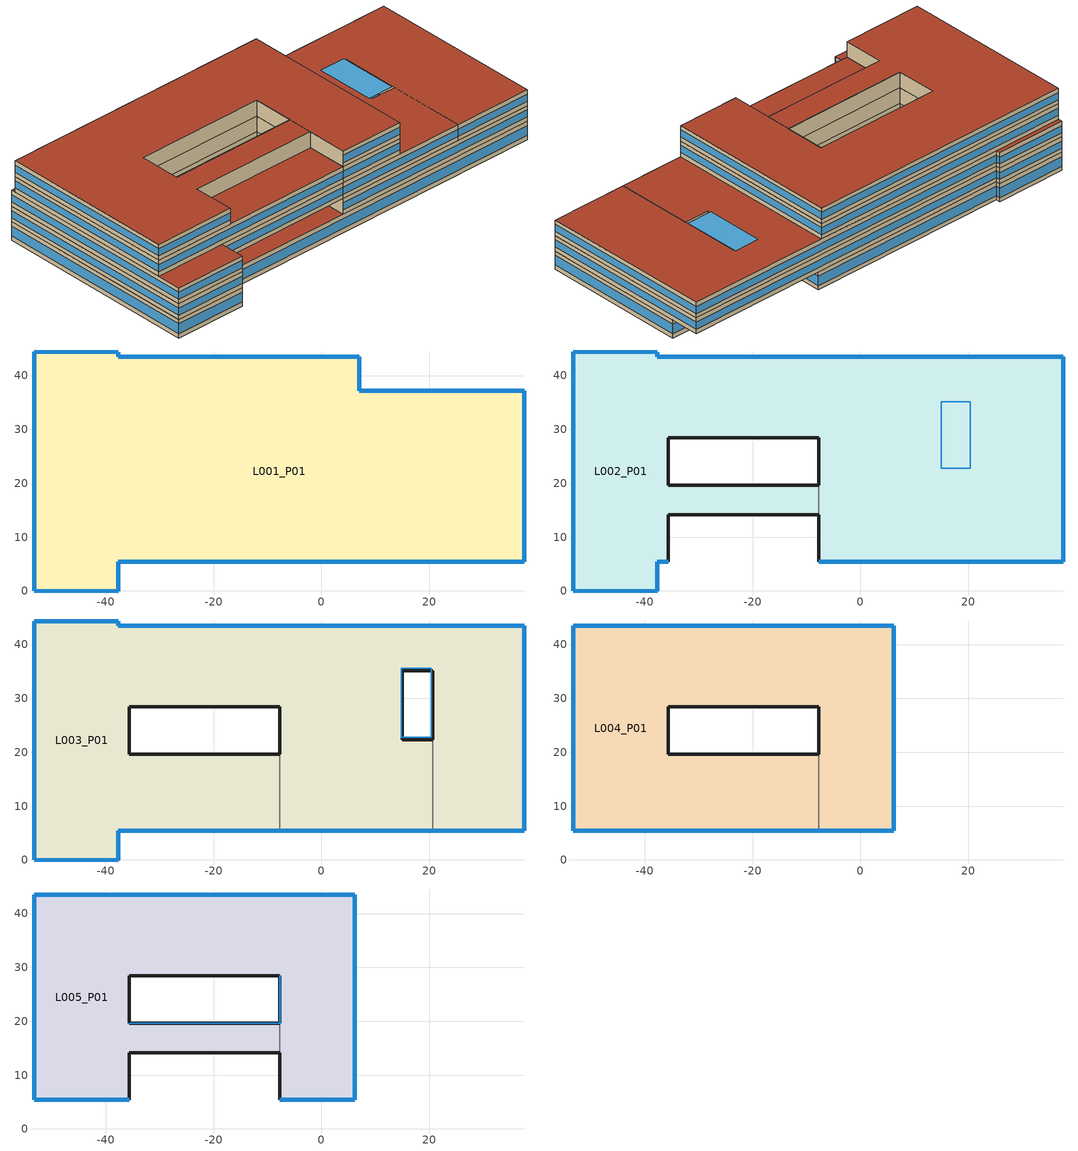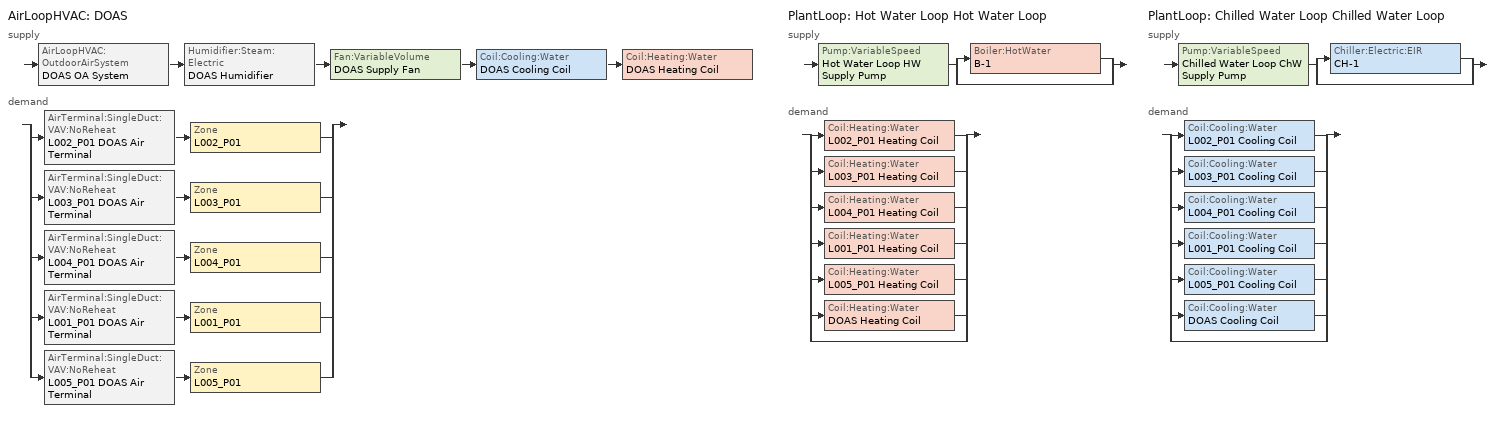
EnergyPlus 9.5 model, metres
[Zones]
L001_P01
 floor ground (Slab_Floor): -53.33,44.38 -37.71,44.38 -37.71,43.48 7,43.48 7,37.18 37.7,37.18 37.7,5.4 -37.75,5.4 -37.75,0 -53.33,0 z0
 wall outside (North Wall ConcreteBlock): -37.71,44.38 -53.33,44.38 / 7,43.48 -37.71,43.48 / 37.7,37.18 7,37.18 z0:3.97
 wall outside (East Wall ConcreteBlock): -37.71,43.48 -37.71,44.38 / 7,37.18 7,43.48 / 37.7,5.4 37.7,37.18 / -37.75,0 -37.75,5.4 z0:3.97
 wall outside (South Wall ConcreteBlock): -37.75,5.4 37.7,5.4 / -53.33,0 -37.75,0 z0:3.97
 wall outside (West Wall ConcreteBlock): -53.33,44.38 -53.33,0 z0:3.97
 window (North Wall Glazing): -37.71,44.38 -53.33,44.38 / 7,43.48 -37.71,43.48 / 37.7,37.18 7,37.18 z0.94:3.03
 window (East Wall Glazing): -37.71,43.48 -37.71,44.38 / 7,37.18 7,43.48 / 37.7,5.4 37.7,37.18 / -37.75,0 -37.75,5.4 z0.94:3.03
 window (South Wall Glazing): -37.75,5.4 37.7,5.4 / -53.33,0 -37.75,0 z0.94:3.03
 window (West Wall Glazing): -53.33,44.38 -53.33,0 z0.94:3.03
 ceiling adiabatic (General_Floor_Ceiling): 37.7,37.18 7,37.18 7,43.48 -37.71,43.48 -37.71,44.38 -53.33,44.38 -53.33,0 -37.75,0 -37.75,5.4 -35.68,5.4 -35.68,14.2 -7.68,14.2 -7.68,19.65 -35.68,19.65 -35.68,28.45 -7.68,28.45 -7.68,5.4 37.7,5.4 z3.97
 roof outside (Up Roof MetalDeck): -35.68,28.45 -35.68,19.65 -7.68,19.65 -7.68,28.45 z3.97; -7.68,14.2 -35.68,14.2 -35.68,5.4 -7.68,5.4 z3.97
L002_P01
 floor adiabatic (General_Floor_Ceiling): 37.7,5.4 -7.68,5.4 -7.68,28.45 -35.68,28.45 -35.68,19.65 -7.68,19.65 -7.68,14.2 -35.68,14.2 -35.68,5.4 -37.75,5.4 -37.75,0 -53.33,0 -53.33,44.38 -37.71,44.38 -37.71,43.48 37.7,43.48 z3.97
 wall outside (South Wall ConcreteBlock): -7.68,5.4 37.7,5.4 / -35.68,28.45 -7.68,28.45 / -35.68,14.2 -7.68,14.2 / -37.75,5.4 -35.68,5.4 / -53.33,0 -37.75,0 z3.97:7.37
 wall outside (West Wall ConcreteBlock): -7.68,14.2 -7.68,5.4 / -7.68,28.45 -7.68,19.65 / -53.33,44.38 -53.33,0 z3.97:7.37
 wall outside (East Wall ConcreteBlock): -35.68,19.65 -35.68,28.45 / -35.68,5.4 -35.68,14.2 / -37.75,0 -37.75,5.4 / -37.71,43.48 -37.71,44.38 / 37.7,5.4 37.7,43.48 z3.97:7.37
 wall outside (North Wall ConcreteBlock): -7.68,19.65 -35.68,19.65 / -37.71,44.38 -53.33,44.38 / 37.7,43.48 -37.71,43.48 z3.97:7.37
 wall adiabatic (Zone Separator Construction): -7.68,19.65 -7.68,14.2 -7.68,19.65 z3.97:7.37
 window (South Wall Glazing): -7.68,5.4 37.7,5.4 / -37.75,5.4 -35.68,5.4 / -53.33,0 -37.75,0 z4.91:6.43
 window (East Wall Glazing): -37.75,0 -37.75,5.4 / -37.71,43.48 -37.71,44.38 / 37.7,5.4 37.7,43.48 z4.91:6.43
 window (West Wall Glazing): -53.33,44.38 -53.33,0 z4.91:6.43
 window (North Wall Glazing): -37.71,44.38 -53.33,44.38 / 37.7,43.48 -37.71,43.48 z4.91:6.43
 ceiling adiabatic (General_Floor_Ceiling): -35.68,5.4 -35.68,14.2 -7.68,14.2 -7.68,19.65 -35.68,19.65 -35.68,28.45 -7.68,28.45 -7.68,5.4 20.65,5.4 20.65,22.3 15.05,22.3 15.05,35.1 20.65,35.1 20.65,5.4 37.7,5.4 37.7,43.48 -37.71,43.48 -37.71,44.38 -53.33,44.38 -53.33,0 -37.75,0 -37.75,5.4 z7.37
 roof outside (Up Roof MetalDeck): 20.65,35.1 15.05,35.1 15.05,22.3 20.65,22.3 z7.37
 skylight (Skylight Glazing): 20.44,35.1 15.05,35.1 15.05,22.79 20.44,22.79 z7.37
L003_P01
 floor adiabatic (General_Floor_Ceiling): -37.75,5.4 -37.75,0 -53.33,0 -53.33,44.38 -37.71,44.38 -37.71,43.48 37.7,43.48 37.7,5.4 20.65,5.4 20.65,35.1 15.05,35.1 15.05,22.3 20.65,22.3 20.65,5.4 -7.68,5.4 -7.68,28.45 -35.68,28.45 -35.68,19.65 -7.68,19.65 -7.68,5.4 z7.37
 wall outside (East Wall ConcreteBlock): -37.75,0 -37.75,5.4 / -37.71,43.48 -37.71,44.38 / 37.7,5.4 37.7,43.48 / 15.05,22.3 15.05,35.1 / -35.68,19.65 -35.68,28.45 z7.37:10.77
 wall outside (South Wall ConcreteBlock): -53.33,0 -37.75,0 / 15.05,35.1 20.65,35.1 / -35.68,28.45 -7.68,28.45 / -37.75,5.4 -7.68,5.4 20.65,5.4 37.7,5.4 z7.37:10.77
 wall outside (West Wall ConcreteBlock): -53.33,44.38 -53.33,0 / 20.65,35.1 20.65,22.3 / -7.68,28.45 -7.68,19.65 z7.37:10.77
 wall outside (North Wall ConcreteBlock): -37.71,44.38 -53.33,44.38 / 37.7,43.48 -37.71,43.48 / 20.65,22.3 15.05,22.3 / -7.68,19.65 -35.68,19.65 z7.37:10.77
 wall adiabatic (Zone Separator Construction): 20.65,22.3 20.65,5.4 20.65,22.3 / -7.68,19.65 -7.68,5.4 -7.68,19.65 z7.37:10.77
 window (East Wall Glazing): -37.75,0 -37.75,5.4 / -37.71,43.48 -37.71,44.38 / 37.7,5.4 37.7,43.48 z8.31:9.83
 window (South Wall Glazing): -53.33,0 -37.75,0 / -37.75,5.4 -7.68,5.4 / -7.68,5.4 20.65,5.4 / 20.65,5.4 37.7,5.4 z8.31:9.83
 window (West Wall Glazing): -53.33,44.38 -53.33,0 z8.31:9.83
 window (North Wall Glazing): -37.71,44.38 -53.33,44.38 / 37.7,43.48 -37.71,43.48 z8.31:9.83
 ceiling adiabatic (General_Floor_Ceiling): -53.33,43.48 -53.33,5.4 -7.68,5.4 -7.68,19.65 -35.68,19.65 -35.68,28.45 -7.68,28.45 -7.68,5.4 6.17,5.4 6.17,43.48 z10.77
 roof outside (Up Roof MetalDeck): 6.17,43.48 6.17,5.4 20.65,5.4 20.65,22.3 15.05,22.3 15.05,35.1 20.65,35.1 20.65,5.4 37.7,5.4 37.7,43.48 z10.77; -37.75,5.4 -53.33,5.4 -53.33,0 -37.75,0 z10.77; -37.71,44.38 -53.33,44.38 -53.33,43.48 -37.71,43.48 z10.77
 skylight (Skylight Glazing): 20.44,35.59 14.84,35.59 14.84,22.79 20.44,22.79 z10.77
L004_P01
 floor adiabatic (General_Floor_Ceiling): -53.33,5.4 -53.33,43.48 6.17,43.48 6.17,5.4 -7.68,5.4 -7.68,28.45 -35.68,28.45 -35.68,19.65 -7.68,19.65 -7.68,5.4 z10.77
 wall outside (West Wall ConcreteBlock): -53.33,43.48 -53.33,5.4 / -7.68,28.45 -7.68,19.65 z10.77:14.17
 wall outside (North Wall ConcreteBlock): 6.17,43.48 -53.33,43.48 / -7.68,19.65 -35.68,19.65 z10.77:14.17
 wall outside (East Wall ConcreteBlock): 6.17,5.4 6.17,43.48 / -35.68,19.65 -35.68,28.45 z10.77:14.17
 wall outside (South Wall ConcreteBlock): -35.68,28.45 -7.68,28.45 / -53.33,5.4 -7.68,5.4 6.17,5.4 z10.77:14.17
 wall adiabatic (Zone Separator Construction): -7.68,19.65 -7.68,5.4 -7.68,19.65 z10.77:14.17
 window (West Wall Glazing): -53.33,43.48 -53.33,5.4 z11.71:13.23
 window (North Wall Glazing): 6.17,43.48 -53.33,43.48 z11.71:13.23
 window (East Wall Glazing): 6.17,5.4 6.17,43.48 z11.71:13.23
 window (South Wall Glazing): -53.33,5.4 -7.68,5.4 / -7.68,5.4 6.17,5.4 z11.71:13.23
 ceiling adiabatic (General_Floor_Ceiling): 6.17,43.48 -53.33,43.48 -53.33,5.4 -35.68,5.4 -35.68,14.2 -7.68,14.2 -7.68,19.65 -35.68,19.65 -35.68,28.45 -7.68,28.45 -7.68,5.4 6.17,5.4 z14.17
 roof outside (Up Roof MetalDeck): -35.68,14.2 -35.68,5.4 -7.68,5.4 -7.68,14.2 z14.17
L005_P01
 floor adiabatic (General_Floor_Ceiling): 6.17,5.4 -7.68,5.4 -7.68,28.45 -35.68,28.45 -35.68,19.65 -7.68,19.65 -7.68,14.2 -35.68,14.2 -35.68,5.4 -53.33,5.4 -53.33,43.48 6.17,43.48 z14.17
 wall outside (South Wall ConcreteBlock): -7.68,5.4 6.17,5.4 / -35.68,28.45 -7.68,28.45 / -35.68,14.2 -7.68,14.2 / -53.33,5.4 -35.68,5.4 z14.17:17.57
 wall outside (West Wall ConcreteBlock): -7.68,14.2 -7.68,5.4 / -7.68,28.45 -7.68,19.65 / -53.33,43.48 -53.33,5.4 z14.17:17.57
 wall outside (East Wall ConcreteBlock): -35.68,19.65 -35.68,28.45 / -35.68,5.4 -35.68,14.2 / 6.17,5.4 6.17,43.48 z14.17:17.57
 wall outside (North Wall ConcreteBlock): -7.68,19.65 -35.68,19.65 / 6.17,43.48 -53.33,43.48 z14.17:17.57
 wall adiabatic (Zone Separator Construction): -7.68,19.65 -7.68,14.2 -7.68,19.65 z14.17:17.57
 window (South Wall Glazing): -7.68,5.4 6.17,5.4 / -53.33,5.4 -35.68,5.4 z15.11:16.63
 window (West Wall Glazing): -53.33,43.48 -53.33,5.4 z15.11:16.63
 window (North Wall Glazing): 6.17,43.48 -53.33,43.48 z15.11:16.63
 window (East Wall Glazing): 6.17,5.4 6.17,43.48 z15.11:16.63
 roof outside (Up Roof MetalDeck): 6.17,43.48 -53.33,43.48 -53.33,5.4 -35.68,5.4 -35.68,14.2 -7.68,14.2 -7.68,19.65 -35.68,19.65 -35.68,28.45 -7.68,28.45 -7.68,5.4 6.17,5.4 z17.57
 skylight (Skylight Glazing): -7.64,19.62 -7.64,28.42 -7.68,28.42 z17.57; -35.64,19.65 -35.64,19.62 -7.64,19.62 z17.57; -7.68,19.65 -35.64,19.65 -7.64,19.62 z17.57; -7.68,28.42 -7.68,19.65 -7.64,19.62 z17.57
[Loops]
AirLoopHVAC 'DOAS'
 supply: AirLoopHVAC:OutdoorAirSystem 'DOAS OA System' > Humidifier:Steam:Electric 'DOAS Humidifier' > Fan:VariableVolume 'DOAS Supply Fan' > Coil:Cooling:Water 'DOAS Cooling Coil' > Coil:Heating:Water 'DOAS Heating Coil'
 demand: split
  | AirTerminal:SingleDuct:VAV:NoReheat 'L002_P01 DOAS Air Terminal' > Zone 'L002_P01'
  | AirTerminal:SingleDuct:VAV:NoReheat 'L003_P01 DOAS Air Terminal' > Zone 'L003_P01'
  | AirTerminal:SingleDuct:VAV:NoReheat 'L004_P01 DOAS Air Terminal' > Zone 'L004_P01'
  | AirTerminal:SingleDuct:VAV:NoReheat 'L001_P01 DOAS Air Terminal' > Zone 'L001_P01'
  | AirTerminal:SingleDuct:VAV:NoReheat 'L005_P01 DOAS Air Terminal' > Zone 'L005_P01'
PlantLoop 'Hot Water Loop Hot Water Loop'
 supply: Pump:VariableSpeed 'Hot Water Loop HW Supply Pump' > split
  | Boiler:HotWater 'B-1'
  | bypass
 demand: split
  | Coil:Heating:Water 'L002_P01 Heating Coil'
  | Coil:Heating:Water 'L003_P01 Heating Coil'
  | Coil:Heating:Water 'L004_P01 Heating Coil'
  | Coil:Heating:Water 'L001_P01 Heating Coil'
  | Coil:Heating:Water 'L005_P01 Heating Coil'
  | Coil:Heating:Water 'DOAS Heating Coil'
  | bypass
PlantLoop 'Chilled Water Loop Chilled Water Loop'
 supply: Pump:VariableSpeed 'Chilled Water Loop ChW Supply Pump' > split
  | Chiller:Electric:EIR 'CH-1'
  | bypass
 demand: split
  | Coil:Cooling:Water 'L002_P01 Cooling Coil'
  | Coil:Cooling:Water 'L003_P01 Cooling Coil'
  | Coil:Cooling:Water 'L004_P01 Cooling Coil'
  | Coil:Cooling:Water 'L001_P01 Cooling Coil'
  | Coil:Cooling:Water 'L005_P01 Cooling Coil'
  | Coil:Cooling:Water 'DOAS Cooling Coil'
  | bypass
[Building]
Building 1: North Axis {deg}=0; Loads Convergence Tolerance Value {W}=0.04; Temperature Convergence Tolerance Value {deltaC}=0.4; Maximum Number of Warmup Days=25; Minimum Number of Warmup Days=6
[Site:Location]
AMSTERDAM_NLD: Latitude {deg}=52.3; Longitude {deg}=4.77; Time Zone {hr}=1; Elevation {m}=-2
[SizingPeriod:DesignDay] Day of Month=21; Dry-Bulb Temperature Range Modifier Type=DefaultMultipliers; Humidity Condition Type=DewPoint; Enthalpy at Maximum Dry-Bulb {J/kg}=0; Rain Indicator=No; Snow Indicator=No; Daylight Saving Time Indicator=No; Solar Model Indicator=AshraeClearSky
Name | Month | Day Type | Maximum Dry-Bulb Temperature {C} | Daily Dry-Bulb Temperature Range {deltaC} | Wetbulb or DewPoint at Maximum Dry-Bulb {C} | Barometric Pressure {Pa} | Wind Speed {m/s} | Wind Direction {deg} | Sky Clearness
AMSTERDAM Ann Htg 99.6% Condns DB | 2 | WinterDesignDay | -4.5 | 0 | -6.2 | 103000 | 2.6 | 20 | 0
AMSTERDAM Ann Clg .4% Condns Enth=>MDB | 8 | SummerDesignDay | 28.2 | 7.1 | 21.2 | 100900 | 2.6 | 60 | 1
AMSTERDAM Ann Clg .4% Condns DB=>MWB (month 6) | 6 | SummerDesignDay | 28 | 7.1 | 11.1 | 101200 | 3.6 | 60 | 1
AMSTERDAM Ann Clg .4% Condns DB=>MWB (month 7) | 7 | SummerDesignDay | 28 | 7.1 | 11.1 | 101200 | 3.6 | 60 | 1
AMSTERDAM Ann Clg .4% Condns DB=>MWB (month 8) | 8 | SummerDesignDay | 28 | 7.1 | 11.1 | 101200 | 3.6 | 60 | 1
AMSTERDAM Ann Clg .4% Condns DB=>MWB (month 9) | 9 | SummerDesignDay | 28 | 7.1 | 11.1 | 101200 | 3.6 | 60 | 1
[Site:GroundTemperature:BuildingSurface]
5.47, 5.69, 6.52, 9.21, 11.63, 13.55, 14.57, 14.32, 12.94, 10.72, 8.39, 6.43
[Material] Thermal Absorptance=0.9
Name | Roughness | Thickness {m} | Conductivity {W/m-K} | Density {kg/m3} | Specific Heat {J/kg-K} | Solar Absorptance | Visible Absorptance
F08:2040879925 | Smooth | 0.00414353 | 45.279 | 7832.8 | 502 | 0.7 | 0.7
F13:2002374637 | Smooth | 0.0414353 | 0.163 | 1121.26 | 1465 | 0.4 | 0.7
I04:-274925861 | Smooth | 0.191657 | 0.046 | 19.22 | 963 | 0.7 | 0.7
M03:351381279 | Smooth | 0.437151 | 0.496 | 464.52 | 879 | 0.4 | 0.7
G01:-2127594328 | Smooth | 0.0344552 | 0.16 | 800.9 | 1088 | 0.7 | 0.7
G03:1906110788 | Smooth | 0.0538659 | 0.068 | 400.45 | 1298 | 0.7 | 0.7
I02:2097219077 | Smooth | 0.21132 | 0.029 | 43.25 | 1214 | 0.7 | 0.7
Plasterboard | Rough | 0.0127 | 0.160235 | 800.923 | 800.923 | 0.6 | 0.6
1st_Floor_Insulation | Smooth | 0.13968 | 0.023 | 19.22 | 963 | 0.7 | 0.7
Concrete_Floor_Slab | Smooth | 0.1 | 1.95 | 2240 | 900 | 0.7 | 0.7
[Material:NoMass]
Carpet w/rubber pad: Roughness=Rough; Thermal Resistance {m2-K/W}=0.22; Thermal Absorptance=0.9; Solar Absorptance=1; Visible Absorptance=0.85
[Material:AirGap]
Material Air Gap 1: Thermal Resistance {m2-K/W}=0.1
[WindowMaterial:SimpleGlazingSystem] Visible Transmittance=0.1
Name | U-Factor {W/m2-K} | Solar Heat Gain Coefficient
West Wall Glazing Material:1652037382; East Wall Glazing Material:1694761732; North Wall Glazing Material:19617710; South Wall Glazing Material:-647712485 | 1 | 0.28
Skylight Glazing Material | 1.4 | 0.3
[Construction]
South Wall Glazing: South Wall Glazing Material:-647712485
Up Roof MetalDeck: F13:2002374637, G03:1906110788, I02:2097219077, F08:2040879925
East Wall Glazing: East Wall Glazing Material:1694761732
South Wall ConcreteBlock; North Wall ConcreteBlock; East Wall ConcreteBlock; West Wall ConcreteBlock: M03:351381279, I04:-274925861, G01:-2127594328
West Wall Glazing: West Wall Glazing Material:1652037382
North Wall Glazing: North Wall Glazing Material:19617710
Zone Separator Construction: Plasterboard, Material Air Gap 1, Plasterboard
Slab_Floor: Concrete_Floor_Slab, 1st_Floor_Insulation, Carpet w/rubber pad
General_Floor_Ceiling: Concrete_Floor_Slab, Carpet w/rubber pad
Skylight Glazing: Skylight Glazing Material
[Zone]
L001_P01; L002_P01; L003_P01; L004_P01; L005_P01
[ZoneInfiltration:DesignFlowRate] Schedule=Space Infiltration Schedule; Design Flow Rate Calculation Method=Flow/ExteriorWallArea; Flow per Exterior Surface Area {m3/s-m2}=0.000252103; Constant Term Coefficient=0; Temperature Term Coefficient=0; Velocity Term Coefficient=0.224; Velocity Squared Term Coefficient=0
Name | Zone or ZoneList
Space Infiltration Design Flow Rate L002_P01 | L002_P01
Space Infiltration Design Flow Rate L003_P01 | L003_P01
Space Infiltration Design Flow Rate L004_P01 | L004_P01
Space Infiltration Design Flow Rate L001_P01 | L001_P01
Space Infiltration Design Flow Rate L005_P01 | L005_P01
[DesignSpecification:OutdoorAir] Outdoor Air Method=Flow/Area; Outdoor Air Flow per Person {m3/s-person}=0; Outdoor Air Flow per Zone Floor Area {m3/s-m2}=0.00159574
Name | Outdoor Air Flow per Zone {m3/s}
SZ DSOA L002_P01 | 4.90183
SZ DSOA L003_P01 | 5.18064
SZ DSOA L004_P01 | 3.22238
SZ DSOA L001_P01 | 5.37958
SZ DSOA L005_P01 | 2.82919
[DesignSpecification:ZoneAirDistribution] Zone Air Distribution Effectiveness in Cooling Mode=1; Zone Air Distribution Effectiveness in Heating Mode=1
SZ DSZAD L002_P01; SZ DSZAD L003_P01; SZ DSZAD L004_P01; SZ DSZAD L001_P01; SZ DSZAD L005_P01
[Sizing:Zone] Zone Cooling Design Supply Air Temperature Input Method=SupplyAirTemperature; Zone Cooling Design Supply Air Temperature {C}=13; Zone Cooling Design Supply Air Temperature Difference {deltaC}=11.11; Zone Heating Design Supply Air Temperature Input Method=SupplyAirTemperature; Zone Heating Design Supply Air Temperature {C}=35; Zone Cooling Design Supply Air Humidity Ratio {kgWater/kgDryAir}=0.008; Zone Heating Design Supply Air Humidity Ratio {kgWater/kgDryAir}=0.008; Cooling Design Air Flow Method=DesignDayWithLimit; Cooling Design Air Flow Rate {m3/s}=0; Cooling Minimum Air Flow per Zone Floor Area {m3/s-m2}=0; Cooling Minimum Air Flow Fraction=0; Heating Design Air Flow Method=DesignDay; Heating Design Air Flow Rate {m3/s}=0; Heating Maximum Air Flow Fraction=0; Account for Dedicated Outdoor Air System=No; Dedicated Outdoor Air System Control Strategy=NeutralSupplyAir; Dedicated Outdoor Air Low Setpoint Temperature for Design {C}=autosize; Dedicated Outdoor Air High Setpoint Temperature for Design {C}=autosize
Name | Design Specification Outdoor Air Object | Design Specification Zone Air Distribution Object
L002_P01 | SZ DSOA L002_P01 | SZ DSZAD L002_P01
L003_P01 | SZ DSOA L003_P01 | SZ DSZAD L003_P01
L004_P01 | SZ DSOA L004_P01 | SZ DSZAD L004_P01
L001_P01 | SZ DSOA L001_P01 | SZ DSZAD L001_P01
L005_P01 | SZ DSOA L005_P01 | SZ DSZAD L005_P01
[Sizing:System]
DOAS: Type of Load to Size On=VentilationRequirement; Design Outdoor Air Flow Rate {m3/s}=autosize; Central Heating Maximum System Air Flow Ratio=1; Preheat Design Temperature {C}=2; Preheat Design Humidity Ratio {kgWater/kgDryAir}=0.008; Precool Design Temperature {C}=11; Precool Design Humidity Ratio {kgWater/kgDryAir}=0.008; Central Cooling Design Supply Air Temperature {C}=18; Central Heating Design Supply Air Temperature {C}=18; Type of Zone Sum to Use=NonCoincident; 100% Outdoor Air in Cooling=Yes; 100% Outdoor Air in Heating=Yes; Central Cooling Design Supply Air Humidity Ratio {kgWater/kgDryAir}=0.011663; Central Heating Design Supply Air Humidity Ratio {kgWater/kgDryAir}=0.00115879; Cooling Supply Air Flow Rate Method=DesignDay; Cooling Supply Air Flow Rate {m3/s}=0; Heating Supply Air Flow Rate Method=DesignDay; Heating Supply Air Flow Rate {m3/s}=0; System Outdoor Air Method=ZoneSum; Zone Maximum Outdoor Air Fraction=1; Cooling Design Capacity Method=CoolingDesignCapacity; Cooling Design Capacity {W}=autosize; Heating Design Capacity Method=HeatingDesignCapacity; Heating Design Capacity {W}=autosize; Central Cooling Capacity Control Method=OnOff
[Sizing:Plant] Loop Design Temperature Difference {deltaC}=1
Name | Loop Type | Design Loop Exit Temperature {C}
Hot Water Loop Hot Water Loop | Heating | 45
Chilled Water Loop Chilled Water Loop | Cooling | 14
[ZoneControl:Thermostat] Control Type Schedule=HVACTemplate-Always 4; Control 1=Thermostat Base Space Type Dual SP Control
Name | Zone or ZoneList
L002_P01 Thermostat | L002_P01
L003_P01 Thermostat | L003_P01
L004_P01 Thermostat | L004_P01
L001_P01 Thermostat | L001_P01
L005_P01 Thermostat | L005_P01
[ThermostatSetpoint:DualSetpoint]
Thermostat Base Space Type Dual SP Control: Heating Setpoint Temperature Schedule=Heating Setpoint Schedule Base Space Type; Cooling Setpoint Temperature Schedule=Cooling Setpoint Schedule Base Space Type
[ZoneHVAC:FourPipeFanCoil] Capacity Control Method=CyclingFan; Maximum Supply Air Flow Rate {m3/s}=autosize; Low Speed Supply Air Flow Ratio=0.33; Medium Speed Supply Air Flow Ratio=0.66; Maximum Outdoor Air Flow Rate {m3/s}=0; Maximum Cold Water Flow Rate {m3/s}=autosize; Minimum Cold Water Flow Rate {m3/s}=0; Cooling Convergence Tolerance=0.001; Maximum Hot Water Flow Rate {m3/s}=autosize; Minimum Hot Water Flow Rate {m3/s}=0; Heating Convergence Tolerance=0.001
Name | Supply Air Fan | Cooling Coil | Heating Coil
L002_P01 Fan Coil | L002_P01 Supply Fan | L002_P01 Cooling Coil | L002_P01 Heating Coil
L003_P01 Fan Coil | L003_P01 Supply Fan | L003_P01 Cooling Coil | L003_P01 Heating Coil
L004_P01 Fan Coil | L004_P01 Supply Fan | L004_P01 Cooling Coil | L004_P01 Heating Coil
L001_P01 Fan Coil | L001_P01 Supply Fan | L001_P01 Cooling Coil | L001_P01 Heating Coil
L005_P01 Fan Coil | L005_P01 Supply Fan | L005_P01 Cooling Coil | L005_P01 Heating Coil
[AirTerminal:SingleDuct:VAV:NoReheat] Maximum Air Flow Rate {m3/s}=autosize; Zone Minimum Air Flow Input Method=Constant; Constant Minimum Air Flow Fraction=1
L002_P01 DOAS Air Terminal; L003_P01 DOAS Air Terminal; L004_P01 DOAS Air Terminal; L001_P01 DOAS Air Terminal; L005_P01 DOAS Air Terminal
[Zone equipment]
L002_P01: L002_P01 DOAS Air Terminal, L002_P01 Fan Coil
L003_P01: L003_P01 DOAS Air Terminal, L003_P01 Fan Coil
L004_P01: L004_P01 DOAS Air Terminal, L004_P01 Fan Coil
L001_P01: L001_P01 DOAS Air Terminal, L001_P01 Fan Coil
L005_P01: L005_P01 DOAS Air Terminal, L005_P01 Fan Coil
[Fan:VariableVolume]
DOAS Supply Fan: Availability Schedule=OA Schedule; Fan Total Efficiency=0.5; Pressure Rise {Pa}=1001.184; Maximum Flow Rate {m3/s}=autosize; Fan Power Minimum Flow Rate Input Method=Fraction; Fan Power Minimum Flow Fraction=0; Motor Efficiency=0.9; Motor In Airstream Fraction=1; Fan Power Coefficient 1=0.00153024; Fan Power Coefficient 2=0.00520806; Fan Power Coefficient 3=1.10862; Fan Power Coefficient 4=-0.116356; Fan Power Coefficient 5=0
[Fan:OnOff] Availability Schedule=HVACTemplate-Always 1; Fan Total Efficiency=0.7; Pressure Rise {Pa}=0.001; Maximum Flow Rate {m3/s}=autosize; Motor Efficiency=0.9; Motor In Airstream Fraction=1
L002_P01 Supply Fan; L003_P01 Supply Fan; L004_P01 Supply Fan; L001_P01 Supply Fan; L005_P01 Supply Fan
[Coil:Cooling:Water] Design Water Flow Rate {m3/s}=autosize; Design Air Flow Rate {m3/s}=autosize; Design Inlet Water Temperature {C}=autosize; Design Inlet Air Temperature {C}=autosize; Design Outlet Air Temperature {C}=autosize; Design Inlet Air Humidity Ratio {kgWater/kgDryAir}=autosize; Design Outlet Air Humidity Ratio {kgWater/kgDryAir}=autosize; Type of Analysis=DetailedAnalysis; Heat Exchanger Configuration=CrossFlow
L002_P01 Cooling Coil; L003_P01 Cooling Coil; L004_P01 Cooling Coil; L001_P01 Cooling Coil; L005_P01 Cooling Coil; DOAS Cooling Coil
[Coil:Heating:Water] U-Factor Times Area Value {W/K}=autosize; Maximum Water Flow Rate {m3/s}=autosize; Performance Input Method=UFactorTimesAreaAndDesignWaterFlowRate; Rated Capacity {W}=autosize; Rated Inlet Water Temperature {C}=82.2; Rated Inlet Air Temperature {C}=16.6; Rated Outlet Water Temperature {C}=71.1; Rated Outlet Air Temperature {C}=32.2; Rated Ratio for Air and Water Convection=0.5
L002_P01 Heating Coil; L003_P01 Heating Coil; L004_P01 Heating Coil; L001_P01 Heating Coil; L005_P01 Heating Coil; DOAS Heating Coil
[Humidifier:Steam:Electric]
DOAS Humidifier: Rated Capacity {m3/s}=5; Rated Power {W}=autosize; Rated Fan Power {W}=0; Standby Power {W}=0
[HeatExchanger:AirToAir:SensibleAndLatent]
DOAS Heat Recovery: Nominal Supply Air Flow Rate {m3/s}=autosize; Sensible Effectiveness at 100% Heating Air Flow=0.8; Latent Effectiveness at 100% Heating Air Flow=0.7; Sensible Effectiveness at 75% Heating Air Flow=0.85; Latent Effectiveness at 75% Heating Air Flow=0.75; Sensible Effectiveness at 100% Cooling Air Flow=0.8; Latent Effectiveness at 100% Cooling Air Flow=0.7; Sensible Effectiveness at 75% Cooling Air Flow=0.85; Latent Effectiveness at 75% Cooling Air Flow=0.75; Nominal Electric Power {W}=0; Supply Air Outlet Temperature Control=Yes; Heat Exchanger Type=Plate; Frost Control Type=None; Threshold Temperature {C}=1.7; Initial Defrost Time Fraction=0.083; Rate of Defrost Time Fraction Increase {1/K}=0.012; Economizer Lockout=Yes
[Controller:WaterCoil] Control Variable=Temperature; Actuator Variable=Flow; Controller Convergence Tolerance {deltaC}=autosize; Maximum Actuated Flow {m3/s}=autosize; Minimum Actuated Flow {m3/s}=0
Name | Action
DOAS Cooling Coil Controller | Reverse
DOAS Heating Coil Controller | Normal
[Controller:OutdoorAir]
DOAS OA Controller: Minimum Outdoor Air Flow Rate {m3/s}=autosize; Maximum Outdoor Air Flow Rate {m3/s}=autosize; Economizer Control Type=DifferentialEnthalpy; Economizer Control Action Type=MinimumFlowWithBypass; Economizer Minimum Limit Dry-Bulb Temperature {C}=18; Lockout Type=NoLockout; Minimum Limit Type=ProportionalMinimum
[AirLoopHVAC]
DOAS: Design Supply Air Flow Rate {m3/s}=autosize
[Pump:VariableSpeed] Design Maximum Flow Rate {m3/s}=autosize; Design Pump Head {Pa}=300000; Design Power Consumption {W}=autosize; Motor Efficiency=0.9; Fraction of Motor Inefficiencies to Fluid Stream=0; Coefficient 1 of the Part Load Performance Curve=0; Coefficient 2 of the Part Load Performance Curve=0; Coefficient 3 of the Part Load Performance Curve=1; Coefficient 4 of the Part Load Performance Curve=0; Design Minimum Flow Rate {m3/s}=0; Pump Control Type=Continuous
Hot Water Loop HW Supply Pump; Chilled Water Loop ChW Supply Pump
[Boiler:HotWater]
B-1: Fuel Type=Electricity; Nominal Capacity {W}=autosize; Nominal Thermal Efficiency=1; Efficiency Curve Temperature Evaluation Variable=LeavingBoiler; Normalized Boiler Efficiency Curve=B-1 Efficiency Curve; Design Water Flow Rate {m3/s}=autosize; Minimum Part Load Ratio=0; Maximum Part Load Ratio=1.1; Optimum Part Load Ratio=1; Water Outlet Upper Temperature Limit {C}=100; Boiler Flow Mode=LeavingSetpointModulated; Parasitic Electric Load {W}=0; Sizing Factor=1
[Chiller:Electric:EIR]
CH-1: Reference Capacity {W}=autosize; Reference COP {W/W}=1; Reference Leaving Chilled Water Temperature {C}=14; Reference Chilled Water Flow Rate {m3/s}=autosize; Reference Condenser Fluid Flow Rate {m3/s}=autosize; Cooling Capacity Function of Temperature Curve=ElectricEIRChiller Carrier 30XA220 743.7kW/3.1COP CAPFT; Electric Input to Cooling Output Ratio Function of Temperature Curve=ElectricEIRChiller Carrier 30XA220 743.7kW/3.1COP EIRFT; Electric Input to Cooling Output Ratio Function of Part Load Ratio Curve=ElectricEIRChiller Carrier 30XA220 743.7kW/3.1COP EIRFPLR; Minimum Part Load Ratio=0.19; Maximum Part Load Ratio=1.02; Optimum Part Load Ratio=1; Minimum Unloading Ratio=0.19; Condenser Type=AirCooled; Condenser Fan Power Ratio {W/W}=0; Fraction of Compressor Electric Consumption Rejected by Condenser=1; Leaving Chilled Water Lower Temperature Limit {C}=5; Chiller Flow Mode=NotModulated; Design Heat Recovery Water Flow Rate {m3/s}=0; Sizing Factor=1
[PlantLoop] Fluid Type=Water; Maximum Loop Flow Rate {m3/s}=autosize; Minimum Loop Flow Rate {m3/s}=0; Plant Loop Volume {m3}=autosize; Load Distribution Scheme=SequentialLoad; Plant Loop Demand Calculation Scheme=SingleSetpoint
Name | Plant Equipment Operation Scheme | Maximum Loop Temperature {C} | Minimum Loop Temperature {C} | Common Pipe Simulation
Hot Water Loop Hot Water Loop | Hot Water Loop Operation | 100 | 10
Chilled Water Loop Chilled Water Loop | Chilled Water Loop Chiller Operation | 98 | 1 | None
[PlantEquipmentList]
Hot Water Loop All Equipment: B-1
Chilled Water Loop All Chillers: CH-1
[PlantEquipmentOperation:CoolingLoad]
Chilled Water Loop Chiller Operation All Hours: Load Range 1 Lower Limit {W}=0; Load Range 1 Upper Limit {W}=1000000000000000; Range 1 Equipment List=Chilled Water Loop All Chillers
[PlantEquipmentOperation:HeatingLoad]
Hot Water Loop Operation All Hours: Load Range 1 Lower Limit {W}=0; Load Range 1 Upper Limit {W}=1000000000000000; Range 1 Equipment List=Hot Water Loop All Equipment
[PlantEquipmentOperationSchemes] Control Scheme 1 Schedule=HVACTemplate-Always 1
Name | Control Scheme 1
Hot Water Loop Operation | Hot Water Loop Operation All Hours
Chilled Water Loop Chiller Operation | Chilled Water Loop Chiller Operation All Hours
[AvailabilityManager:Scheduled]
DOAS Availability: Schedule=OA Schedule
[AvailabilityManager:LowTemperatureTurnOff]
Chilled Water Loop Availability Low Temp Off: Temperature {C}=-30
[SetpointManager:Scheduled]
Name | Control Variable | Schedule | Setpoint Node or NodeList
DOAS Dehumidification Setpoint Manager | MaximumHumidityRatio | HVACTemplate-Always 0.011663044286426078 | DOAS Cooling Coil Outlet
DOAS Cooling Supply Air Temp Manager | Temperature | HVACTemplate-Always 18.0 | DOAS Cooling Setpoint Nodes
DOAS Heating Supply Air Temp Manager | Temperature | HVACTemplate-Always 18.0 | DOAS Heating Coil Outlet
DOAS Humidification Setpoint Manager | MinimumHumidityRatio | HVACTemplate-Always 0.0011587902401248064 | DOAS Humidifier Outlet
Chilled Water Loop ChW Temp Manager | Temperature | HVACTemplate-Always 14.0 | Chilled Water Loop ChW Supply Setpoint Nodes
[SetpointManager:OutdoorAirReset]
Hot Water Loop HW Temp Manager: Control Variable=Temperature; Setpoint at Outdoor Low Temperature {C}=82.2; Outdoor Low Temperature {C}=-6.7; Setpoint at Outdoor High Temperature {C}=65.6; Outdoor High Temperature {C}=10; Setpoint Node or NodeList=Hot Water Loop HW Supply Setpoint Nodes
[SetpointManager:MixedAir] Control Variable=Temperature
Name | Setpoint Node or NodeList
DOAS Heat Recovery Air Temp Manager | DOAS Heat Recovery Supply Outlet
DOAS Heat Recovery Economizer Temp Manager | DOAS Mixed Air Outlet
[UtilityCost:Tariff] Conversion Factor Choice=kWh
Name | Output Meter | Demand Window Length | Group
ElectricServiceTariff | Electricity:Facility | FullHour | Comm Elect
GasServiceTariff | NaturalGas:Facility |  | Comm Gas
[UtilityCost:Charge:Simple] Source Variable=totalEnergy; Season=Annual; Category Variable=EnergyCharges
Name | Utility Cost Charge Simple | Tariff | Cost per Unit Value or Variable
 | ElectricServiceCharge | ElectricServiceTariff | 0.208
 | GasServiceCharge | GasServiceTariff | 0.093
[Schedule:Day:Interval]
Schedule Day On: No, 24:00, 1
Schedule Day Off: No, 24:00, 0
Cooling Always on Setback for Base Space Type: No, Until: 24:00, 25
Heating Always on Setback for Base Space Type: No, Until: 24:00, 18.5
Schedule Day Cooling Base Space Type: No, 01:00, 25, 02:00, 25, 03:00, 25, 04:00, 25, 05:00, 25, 06:00, 25, 07:00, 23, 08:00, 23, 09:00, 23, 10:00, 23, 11:00, 23, 12:00, 23, 13:00, 23, 14:00, 23, 15:00, 23, 16:00, 23, 17:00, 23, 18:00, 23, 19:00, 25, 20:00, 25, 21:00, 25, 22:00, 25, 23:00, 25, 24:00, 25
Schedule Day Heating Base Space Type: No, 01:00, 18.5, 02:00, 18.5, 03:00, 18.5, 04:00, 18.5, 05:00, 18.5, 06:00, 18.5, 07:00, 21, 08:00, 21, 09:00, 21, 10:00, 21, 11:00, 21, 12:00, 21, 13:00, 21, 14:00, 21, 15:00, 21, 16:00, 21, 17:00, 21, 18:00, 21, 19:00, 18.5, 20:00, 18.5, 21:00, 18.5, 22:00, 18.5, 23:00, 18.5, 24:00, 18.5
[Schedule:Week:Daily]
Schedule:Week:Daily Infiltration: Schedule Day On, Schedule Day On, Schedule Day On, Schedule Day On, Schedule Day On, Schedule Day On, Schedule Day On, Schedule Day Off, Schedule Day On, Schedule Day On, Schedule Day Off, Schedule Day Off
Schedule:Week:Daily Cooling Base Space Type: Cooling Always on Setback for Base Space Type, Schedule Day Cooling Base Space Type, Schedule Day Cooling Base Space Type, Schedule Day Cooling Base Space Type, Schedule Day Cooling Base Space Type, Schedule Day Cooling Base Space Type, Cooling Always on Setback for Base Space Type, Cooling Always on Setback for Base Space Type, Schedule Day Cooling Base Space Type, Schedule Day Cooling Base Space Type, Schedule Day Cooling Base Space Type, Schedule Day Cooling Base Space Type
Schedule:Week:Daily Heating Base Space Type: Heating Always on Setback for Base Space Type, Schedule Day Heating Base Space Type, Schedule Day Heating Base Space Type, Schedule Day Heating Base Space Type, Schedule Day Heating Base Space Type, Schedule Day Heating Base Space Type, Heating Always on Setback for Base Space Type, Heating Always on Setback for Base Space Type, Schedule Day Heating Base Space Type, Schedule Day Heating Base Space Type, Schedule Day Heating Base Space Type, Schedule Day Heating Base Space Type
[Schedule:Year]
Space Infiltration Schedule: Schedule:Week:Daily Infiltration, 1, 1, 12, 31
Cooling Setpoint Schedule Base Space Type: Schedule:Week:Daily Cooling Base Space Type, 1, 1, 12, 31
Heating Setpoint Schedule Base Space Type: Schedule:Week:Daily Heating Base Space Type, 1, 1, 12, 31
[Schedule:Compact]
HVACTemplate-Always 0.011663044286426078: Through: 12/31, For: AllDays, Until: 24:00, 0.011663
OA Schedule: Through: 12/31, For: Weekdays, Until: 07:00, 0, Until: 18:00, 1, Until: 24:00, 0, For: Weekends, Until: 24:00, 0, For: Holiday, Until: 24:00, 0, For: Summer Design Day, Until: 07:00, 0, Until: 18:00, 1, Until: 24:00, 0, For: Winter Design Day, Until: 07:00, 0, Until: 18:00, 1, Until: 24:00, 0
HVACTemplate-Always 4: Through: 12/31, For: AllDays, Until: 24:00, 4
HVACTemplate-Always 1: Through: 12/31, For: AllDays, Until: 24:00, 1
HVACTemplate-Always 18.0: Through: 12/31, For: AllDays, Until: 24:00, 18
HVACTemplate-Always 0.0011587902401248064: Through: 12/31, For: AllDays, Until: 24:00, 0.00115879
HVACTemplate-Always 14.0: Through: 12/31, For: AllDays, Until: 24:00, 14
[Curve:Quadratic] Maximum Value of x=1
Name | Coefficient1 Constant | Coefficient2 x | Coefficient3 x**2 | Minimum Value of x
ElectricEIRChiller Carrier 30XA220 743.7kW/3.1COP EIRFPLR | 0 | 1 | 0 | 0.15
B-1 Efficiency Curve | 0.97 | 0.0633 | -0.0333 | 0
[Curve:Biquadratic] Minimum Value of x=4.44; Maximum Value of x=10; Minimum Value of y=29.44; Maximum Value of y=46.11; Input Unit Type for X=Temperature; Input Unit Type for Y=Temperature; Output Unit Type=Dimensionless
Name | Coefficient1 Constant | Coefficient2 x | Coefficient3 x**2 | Coefficient4 y | Coefficient5 y**2 | Coefficient6 x*y | Minimum Curve Output | Maximum Curve Output
ElectricEIRChiller Carrier 30XA220 743.7kW/3.1COP CAPFT | 0.94764 | 0.0425358 | -0.000874553 | -0.00301624 | -5.48418e-05 | -9.09535e-05 | 0.846 | 1.1228
ElectricEIRChiller Carrier 30XA220 743.7kW/3.1COP EIRFT | 0.156015 | 0.014708 | 0.00264311 | 0.0230803 | 0.000193525 | -0.00173687 | 0.8785 | 1.3942
